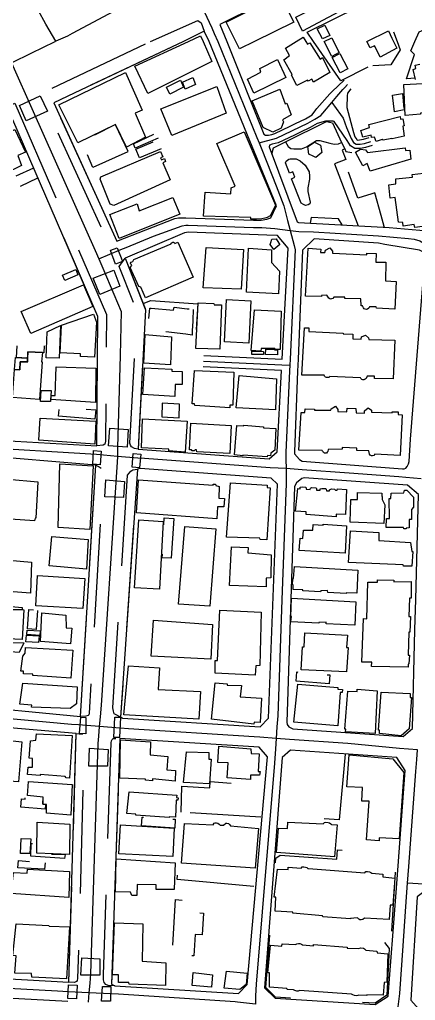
# Model space of a CAD drawing. Header units: millimetres. Extents: x 198785 to 203305, y 542885 to 545889.
# Drawn here: x 199824.1 to 199964, y 544165.3 to 544511.8 of the extents above; entities that cross this region are included whole.
import ezdxf

# ---------------------------------------------------------------- set-up
doc = ezdxf.new("R2010")
doc.units = ezdxf.units.MM
for name, pattern in [('FENCE_25K', [54.3, 28.7, -9.2, -16.4]), ('HIDDEN_BULD_25K', [28.8, 18.4, -10.4]), ('HIDDEN_IN_25K', [56.5, 36.5, -20])]:
    doc.linetypes.add(name, pattern=pattern)
for name, color, linetype in [('A0013114', 253, 'Continuous'), ('A0013117', 253, 'Continuous'), ('A0013118', 253, 'Continuous'), ('A0023214', 253, 'Continuous'), ('A0023217', 253, 'Continuous'), ('A0033324', 253, 'Continuous'), ('A0043325', 253, 'Continuous'), ('B0014111', 253, 'Continuous'), ('B0014112', 253, 'Continuous'), ('B0014113', 253, 'Continuous'), ('B0014114', 253, 'Continuous'), ('B0014116', 253, 'Continuous'), ('B0014118', 253, 'Continuous'), ('B0024120', 253, 'Continuous'), ('C0076117', 253, 'Continuous')]:
    doc.layers.add(name, color=color, linetype=linetype)

msp = doc.modelspace()

# ---------------------------------------------------------------- linework, layer by layer
at = {"layer": 'A0013114'}
for points in [[(199975.7, 544555.22), (199956.48, 544545.21), (199934.66, 544533.57), (199936.22, 544530.69), (199894.79, 544510.17)], [(199889.28, 544507.77), (199881.98, 544504.14)], [(199881.97, 544504.14), (199854.36, 544491.06), (199843.31, 544485.82), (199836.11, 544482.41), (199858.4, 544433.61)], [(199881.98, 544504.14), (199881.97, 544504.14)], [(199851.38, 544361.29), (199851.74, 544407), (199845.87, 544420.53), (199843.16, 544426.8), (199821.63, 544476.44), (199778.67, 544455.56)], [(199861.34, 544427.57), (199868.62, 544409.29), (199865.94, 544360.07)], [(199845.59, 544265.59), (199851.03, 544354.38)], [(199865.71, 544353.06), (199859.78, 544265.43)], [(199841.51, 544171.74), (199844.03, 544259.65)], [(199859.46, 544257.82), (199856.6, 544171.1)]]:
    msp.add_lwpolyline(points, dxfattribs=at)
at = {"layer": 'A0013117'}
for points in [[(199891.03, 544504.14), (199889.28, 544507.77)], [(199894.79, 544510.17), (199897.27, 544504.14)], [(199858.4, 544433.61), (199878.96, 544441.63), (199880.25, 544441.86), (199882.85, 544441.86), (199906.77, 544441.03), (199909.42, 544440.98), (199911.46, 544441.39), (199912.83, 544441.76), (199914.9, 544446.1), (199907.14, 544464.98), (199905.5, 544468.97), (199891.03, 544504.14)], [(199891.03, 544504.13), (199891.03, 544504.14)], [(199897.27, 544504.14), (199897.27, 544504.13)], [(199897.27, 544504.14), (199910.45, 544471.32), (199911.01, 544470.98), (199912, 544470.99), (199913.21, 544471.29), (199914.26, 544471.6), (199919.66, 544474.18), (199921.55, 544475.13), (199925.15, 544476.8), (199927.49, 544478.16), (199928.75, 544479.95), (199929.17, 544480.42), (199933.74, 544485.64), (199934.59, 544486.43), (199938.85, 544490.43)], [(199941.19, 544487.34), (199939.94, 544485.81), (199939.84, 544484.87), (199939.78, 544480.81), (199942.06, 544471.99), (199942.62, 544470.45), (199943.23, 544469.45), (199943.45, 544469.3), (199944.27, 544469.32), (199945.64, 544469.56), (199947.67, 544470.2)], [(199948.68, 544467.38), (199946.36, 544466.64), (199944.56, 544466.32), (199942.58, 544466.28), (199941.02, 544467.3), (199939.9, 544469.14), (199935.24, 544475.84), (199934.93, 544475.94), (199932.25, 544475.94), (199929.28, 544475.15), (199926.77, 544473.7), (199923.07, 544471.98), (199921.2, 544471.03), (199915.51, 544468.31), (199913.31, 544467.82), (199912.4, 544467.54), (199912.23, 544466.9), (199922.13, 544440.41), (199922.66, 544440.21), (199954.69, 544438.34), (199968.28, 544437.19)], [(199778.67, 544455.56), (199806.72, 544383.35), (199805.66, 544367.72), (199810.03, 544363.65), (199851.38, 544361.29)], [(199889.18, 544393.13), (199916.87, 544391.91), (199919.03, 544431.05), (199915.19, 544435.53), (199911.42, 544435.65), (199883.76, 544436.7), (199882.34, 544436.56), (199861.34, 544427.57)], [(199928.23, 544434.34), (199924.02, 544430.33), (199922.5, 544391.86), (199922.33, 544387.64), (199921.2, 544359.13), (199921.26, 544358.37), (199923.06, 544356.46), (199923.98, 544355.86), (199959.42, 544353.13), (199960.01, 544353.13), (199960.56, 544353.37), (199961.11, 544353.99), (199961.53, 544354.85), (199961.75, 544355.7), (199962.29, 544363.59), (199967.26, 544425.69), (199967.4, 544427.44), (199967.1, 544429.03), (199966.66, 544429.82), (199965.49, 544430.44), (199953.14, 544432.4), (199950.9, 544432.81), (199928.23, 544434.34)], [(199865.94, 544360.07), (199912.26, 544356.71), (199915.06, 544359.11), (199916.65, 544387.89), (199889, 544389.13)], [(199851.03, 544354.38), (199808.52, 544357.99), (199805.67, 544356.34), (199803.65, 544330.29), (199803.27, 544325.52), (199800.55, 544290.51)], [(199859.78, 544265.43), (199860.39, 544265.04), (199909.15, 544261.92), (199912.01, 544265.04), (199915.25, 544347.72), (199912.98, 544349.85), (199866.64, 544353.26), (199865.71, 544353.06)], [(199924.63, 544350), (199923.88, 544349.72), (199921.97, 544348.23), (199921.29, 544346.91), (199918.5, 544263.66), (199918.7, 544262.8), (199919.24, 544262.01), (199920.67, 544261.32), (199959.62, 544258.56), (199962.93, 544261.38), (199963.83, 544296.25), (199964.1, 544307.01), (199965.06, 544344.07), (199961.14, 544347.32), (199924.63, 544350)], [(199799.71, 544286.65), (199798.59, 544273.42), (199801.55, 544269.82), (199845.59, 544265.59)], [(199844.03, 544259.65), (199801.2, 544263.28), (199797.56, 544260.43), (199793.59, 544197.75), (199793.32, 544193.59), (199792.3, 544177.48), (199795.39, 544174.32), (199841.51, 544171.74)], [(199856.6, 544171.1), (199857.72, 544170.43), (199901.39, 544167.75), (199904.51, 544170.88), (199911.75, 544251.42), (199908.8, 544254.75), (199859.46, 544257.82)], [(199919.78, 544253.67), (199916.9, 544251.18), (199910.64, 544169.76), (199914.44, 544166.05), (199949.73, 544163.86), (199954.4, 544166.86), (199957.04, 544201.86), (199957.87, 544212.89), (199960.41, 544246.5), (199957.4, 544251.12), (199919.78, 544253.67)], [(200000, 544202.5), (199980.47, 544203.73), (199969.09, 544204.21), (199967.41, 544204.05), (199964.64, 544201.95), (199962.32, 544165.38), (199965.24, 544162.19), (200000, 544159.31)], [(199841.05, 544164.92), (199793.32, 544167.46), (199790.38, 544164.91), (199783.44, 544082.44), (199786.44, 544079.02), (199832.78, 544076.01)]]:
    msp.add_lwpolyline(points, dxfattribs=at)
at = {"layer": 'A0013118'}
for points in [[(199918.07, 544468.64), (199932.6, 544475.81), (199934.62, 544475.34), (199937.91, 544468.39)], [(199913.2, 544464.29), (199913.84, 544466.54), (199918.07, 544468.64)], [(199918.07, 544468.64), (199919.05, 544467.03), (199919.95, 544466.29), (199920.97, 544466.16), (199923.71, 544466.22), (199925.53, 544466.9), (199928.98, 544469.11), (199930.14, 544469.08), (199933.75, 544468.21), (199935.3, 544467.84), (199936.79, 544467.98), (199937.91, 544468.39)], [(199938.98, 544466.15), (199938.14, 544465.72), (199939.43, 544462.39), (199935.43, 544460.9), (199943.74, 544438.98)], [(199937.91, 544468.39), (199938.98, 544466.15)], [(199938.98, 544466.15), (199939.4, 544465.25), (199941.48, 544464.94)], [(199925.1, 544446.2), (199924.39, 544446.48), (199923.62, 544446.99), (199920.17, 544455.6), (199921.31, 544456.14), (199920.61, 544458.07), (199919.45, 544457.59), (199918.06, 544461.2), (199918.29, 544461.81), (199918.78, 544462.24), (199919.27, 544462.53), (199919.73, 544462.64), (199921.83, 544462.7), (199923.23, 544461.92), (199925.07, 544460.44), (199926.44, 544458.05), (199926.59, 544456.5), (199926.51, 544455.43), (199925.93, 544452.38), (199926.01, 544451.15), (199926.79, 544447.4), (199926.64, 544446.81), (199926.13, 544446.46), (199925.1, 544446.2)], [(199829.01, 544459.41), (199822.67, 544456.54)], [(199824.32, 544452.98), (199830.53, 544455.9)], [(199938.15, 544439.31), (199936.83, 544441.44), (199927.12, 544441.91), (199926.79, 544439.97)]]:
    msp.add_lwpolyline(points, dxfattribs=at)
at = {"layer": 'A0023214'}
for points in [[(199836.92, 544504.25), (199833.36, 544510.19), (199827.85, 544520.29), (199813.78, 544546.09), (199811.17, 544552.84), (199802.95, 544570.28), (199792.69, 544598.28), (199775.73, 544646.13), (199737.06, 544756.38), (199731.67, 544757.02), (199726.19, 544757.67), (199717.26, 544755.48), (199717.13, 544755.44), (199704.27, 544751.08), (199704.03, 544750.98), (199703.47, 544750.8), (199630.42, 544725.54), (199614.57, 544720.06)], [(200000, 544587.52), (199986.33, 544580.96), (199984.97, 544580.31), (199974.78, 544575.26), (199967.85, 544571.69), (199886.7, 544529.96), (199883.09, 544528.1), (199880.34, 544526.69), (199861.01, 544516.74), (199842.68, 544506.91), (199840.97, 544505.99), (199836.92, 544504.25)], [(199821.21, 544496.61), (199828.41, 544500.12), (199832.26, 544502), (199836.66, 544504.15), (199836.66, 544504.15)], [(199836.66, 544504.14), (199836.92, 544504.25)], [(199821.21, 544496.61), (199828.87, 544479.43), (199850.79, 544430.21), (199852.07, 544427.32), (199853.48, 544423.99), (199859.97, 544408.68), (199859.62, 544393.13), (199858.72, 544360.68), (199858.63, 544357.65), (199858.62, 544357.35), (199858.39, 544353.72), (199852.94, 544269.6), (199852.56, 544265.51), (199852.23, 544262.07), (199851.91, 544258.72), (199851.67, 544256.12), (199849.15, 544174.67), (199848.87, 544171.43), (199848.57, 544167.99), (199848.28, 544164.68)]]:
    msp.add_lwpolyline(points, dxfattribs=at)
at = {"layer": 'A0023217'}
for points in [[(199883.09, 544528.1), (199891.96, 544508.94), (199892.88, 544506.96), (199894.15, 544504.13)], [(199894.15, 544504.14), (199894.15, 544504.14), (199907.97, 544470.14), (199908.71, 544468.33)], [(199934.43, 544482.55), (199936.23, 544484.65), (199938.36, 544487.15), (199939.03, 544487.87), (199940.02, 544488.89)], [(199908.71, 544468.33), (199911.38, 544469.02), (199913.62, 544469.59), (199914.88, 544469.95), (199925.96, 544475.25), (199928.39, 544476.65), (199930.5, 544477.94), (199931.26, 544478.83), (199934.43, 544482.55)], [(199934.43, 544482.55), (199937.51, 544478.32), (199938.41, 544477.08), (199939.61, 544473.75), (199941.26, 544469.8), (199942.12, 544468.38), (199943.02, 544467.79), (199944.42, 544467.82), (199946, 544468.1), (199948.17, 544468.79)], [(199908.71, 544468.33), (199909.65, 544465.93), (199914.74, 544453.06), (199917.48, 544446.03), (199918.81, 544440.89), (199919.75, 544437.31)], [(199852.07, 544427.32), (199859.88, 544430.58), (199861.69, 544431.33), (199871.43, 544435.31), (199881.55, 544439.04), (199882.8, 544439.25), (199883.68, 544439.27), (199906.7, 544438.43), (199909.66, 544438.35), (199914.26, 544437.99), (199919.75, 544437.31)], [(199919.75, 544437.31), (199921.11, 544432.04), (199921.52, 544430.49), (199919.7, 544391.89), (199919.6, 544389.77)], [(199919.75, 544437.31), (199922.78, 544436.93), (199927.93, 544436.83), (199950.93, 544435.39), (199961.53, 544434.53), (199963.5, 544434.29), (199965.52, 544433.66), (199966.99, 544432.84), (199970.75, 544431.9)], [(199889.09, 544391.13), (199916.76, 544389.9), (199919.6, 544389.77)], [(199919.6, 544389.77), (199919.51, 544387.76), (199918.15, 544358.85), (199918.19, 544356.28), (199918.24, 544353.31)], [(199802.82, 544361.49), (199809.28, 544360.84), (199809.88, 544360.78), (199849.27, 544358.42), (199851.23, 544358.26), (199858.63, 544357.65), (199865.84, 544357.06), (199868.18, 544356.86), (199912.59, 544353.58), (199918.24, 544353.31)], [(199918.24, 544353.31), (199918.29, 544349.78), (199918.32, 544347.89), (199916.8, 544306.84), (199915.31, 544265.9), (199915.04, 544261.97), (199914.76, 544257.9)], [(199918.24, 544353.31), (199923.93, 544352.94), (199940.56, 544351.71), (199958.16, 544350.38), (199960.58, 544350.18), (199966.06, 544349.73)], [(199914.76, 544257.9), (199908.97, 544258.32), (199906.96, 544258.46), (199862.56, 544261.27), (199859.61, 544261.5), (199852.23, 544262.07), (199844.82, 544262.65), (199842.4, 544262.84), (199802.59, 544266.44), (199801.37, 544266.53), (199795.46, 544266.99)], [(199914.76, 544257.9), (199914.5, 544254.19), (199914.15, 544249.18), (199907.63, 544171.04), (199907.5, 544166.96), (199907.4, 544163.99)], [(199964.77, 544253.9), (199958.37, 544254.36), (199940.06, 544256.12), (199919.53, 544257.55), (199914.76, 544257.9)], [(199961.24, 544206.78), (199961.66, 544212.63), (199964.09, 544246.19), (199964.47, 544250.45), (199964.77, 544253.9)], [(199957.45, 544159.91), (199957.85, 544162.99), (199958.47, 544167.78), (199959.65, 544184.64), (199960.89, 544201.9), (199961.24, 544206.78)], [(200000, 544204.3), (199984.64, 544205.27), (199965.01, 544206.53), (199961.24, 544206.78)], [(199907.4, 544163.99), (199901.03, 544164.74), (199900.28, 544164.83), (199858.99, 544167.47), (199856.36, 544167.6), (199848.57, 544167.99), (199841.28, 544168.35), (199837.47, 544168.54), (199796.36, 544170.78), (199794.4, 544171.01), (199788.56, 544171.7)]]:
    msp.add_lwpolyline(points, dxfattribs=at)
at = {"layer": 'A0033324', "linetype": 'HIDDEN_IN_25K', "flags": 128}
for points in [[(199936.22, 544530.69), (199894.79, 544510.17), (199893.51, 544513.28), (199893.78, 544515.53), (199894.05, 544516.39), (199894.32, 544516.98), (199894.91, 544517.46), (199933.15, 544536.39), (199954.98, 544548.04), (199972.61, 544557.22), (199973.37, 544557.16), (199974.09, 544556.8), (199975.7, 544555.22), (199956.48, 544545.21), (199934.66, 544533.57), (199934.69, 544533.51), (199936.22, 544530.69)], [(199870.3, 544504.14), (199870.3, 544504.14), (199887.12, 544511.52), (199888.27, 544510.65), (199889.28, 544507.77), (199881.97, 544504.14)], [(199881.97, 544504.14), (199881.97, 544504.14), (199836.11, 544482.41), (199858.4, 544433.61), (199856.8, 544433.34), (199855.73, 544433.53), (199854.95, 544433.95), (199831.33, 544485.68), (199870.3, 544504.14)], [(199822.33, 544482.35), (199854.75, 544407.62), (199854.39, 544362.86), (199854.14, 544361.81), (199853.56, 544361.44), (199851.38, 544361.29), (199851.74, 544407), (199821.63, 544476.44), (199778.67, 544455.56), (199777.75, 544458.53), (199777.75, 544459.51), (199778.24, 544460.54), (199779.15, 544461.35), (199822.33, 544482.35)], [(199866.08, 544362.67), (199865.94, 544360.07), (199864.68, 544360.3), (199863.63, 544360.9), (199863.28, 544361.54), (199863.05, 544362.19), (199865.59, 544408.79), (199859.28, 544424.64), (199861.34, 544427.57), (199868.62, 544409.29), (199866.08, 544362.67)], [(199847.49, 544265.7), (199845.59, 544265.59), (199851.03, 544354.38), (199852.16, 544353.86), (199852.54, 544353.55), (199853.21, 544353.05), (199853.58, 544352.15), (199848.67, 544266.8), (199848.53, 544266.26), (199848.3, 544265.93), (199847.49, 544265.7)], [(199859.78, 544265.43), (199860.39, 544265.04), (199857.49, 544266.51), (199857.21, 544267.46), (199856.99, 544268.74), (199862.06, 544348.9), (199862.18, 544350.91), (199863.35, 544352.35), (199864.03, 544352.83), (199865.71, 544353.06), (199859.78, 544265.43)], [(199844.21, 544172.01), (199843.5, 544171.67), (199841.51, 544171.74), (199844.03, 544259.65), (199846.21, 544259.37), (199846.74, 544258.9), (199846.99, 544258.06), (199844.54, 544173.04), (199844.46, 544172.34), (199844.21, 544172.01)], [(199856.6, 544171.1), (199857.72, 544170.43), (199855.4, 544170.54), (199854.51, 544170.89), (199853.9, 544171.69), (199853.73, 544172.59), (199853.71, 544174.45), (199856.41, 544256.28), (199856.54, 544257.03), (199856.72, 544257.45), (199857.19, 544257.86), (199859.46, 544257.82), (199856.6, 544171.1)]]:
    msp.add_lwpolyline(points, dxfattribs=at)
at = {"layer": 'A0043325'}
for points in [[(199833.87, 544479.5), (199826.37, 544476.09), (199823.99, 544481.49), (199831.37, 544484.97), (199833.87, 544479.5)], [(199860.48, 544426.43), (199858.01, 544425.48), (199856.16, 544430.26), (199856.32, 544430.33), (199858.57, 544431.25), (199859.99, 544427.66), (199860.48, 544426.43)], [(199859.49, 544417.62), (199852.45, 544414.77), (199850.03, 544420.48), (199857.32, 544423.27), (199859.49, 544417.62)], [(199862.43, 544367), (199862.06, 544360.83), (199855.43, 544361.26), (199855.96, 544367.45), (199862.43, 544367)], [(199852.88, 544359.39), (199852.59, 544354.49), (199849.96, 544354.8), (199850.19, 544359.58), (199852.88, 544359.39)], [(199866.89, 544358.32), (199866.47, 544353.45), (199863.83, 544353.69), (199864.23, 544358.57), (199866.89, 544358.32)], [(199861.16, 544348.64), (199860.76, 544342.95), (199854.19, 544343.29), (199854.54, 544349.24), (199861.16, 544348.64)], [(199847.49, 544265.31), (199847.44, 544259.45), (199845.28, 544259.61), (199845.65, 544265.36), (199847.49, 544265.31)], [(199859.7, 544265.35), (199859.32, 544258.15), (199857.37, 544258.21), (199857.77, 544265.41), (199859.7, 544265.35)], [(199855.34, 544254.02), (199855.15, 544248.04), (199848.47, 544248.13), (199848.75, 544254.41), (199855.34, 544254.02)], [(199852.4, 544174.26), (199845.74, 544174.2), (199846.05, 544180.33), (199852.41, 544180.01), (199852.4, 544174.26)], [(199844.37, 544170.73), (199844.15, 544165.83), (199841.09, 544166.01), (199841.36, 544170.86), (199844.37, 544170.73)], [(199856.16, 544165.09), (199853.06, 544165.02), (199853.35, 544170.21), (199856.31, 544170.18), (199856.16, 544165.09)]]:
    msp.add_lwpolyline(points, dxfattribs=at)
at = {"layer": 'B0014111'}
for points in [[(199942.19, 544517.38), (199924.11, 544507.8), (199921.68, 544512.7), (199939.81, 544522.02), (199942.19, 544517.38)], [(199900.51, 544504.13), (199900.51, 544504.13), (199897.1, 544510.97), (199916.2, 544520.56), (199921.03, 544510.97), (199907.11, 544504.13), (199907.11, 544504.13)], [(199888.93, 544504.14), (199888.93, 544504.14), (199892.06, 544497.09), (199869.4, 544485.78), (199864.77, 544495.45), (199883.75, 544504.14)], [(199883.75, 544504.14), (199883.75, 544504.14), (199888.05, 544506.1), (199888.93, 544504.14)], [(199907.11, 544504.14), (199901.81, 544501.53), (199900.51, 544504.14)], [(199925.22, 544504.13), (199925.22, 544504.13), (199925.83, 544503.17), (199926.68, 544503.69), (199930.31, 544497.83), (199931.16, 544498.46), (199933.78, 544493.15), (199927.97, 544489.74), (199927.32, 544490.82), (199926.04, 544490.1), (199925.8, 544490.49), (199922.07, 544488.51), (199920.22, 544492.22), (199920.39, 544492.47), (199917.46, 544497.64), (199919.42, 544499.14), (199918.06, 544501.75), (199921.83, 544504.13)], [(199921.83, 544504.13), (199921.83, 544504.13), (199924.26, 544505.66), (199925.22, 544504.13)], [(199918.14, 544491.35), (199906.83, 544485.88), (199904.63, 544490.77), (199909.35, 544493.23), (199908.96, 544494.6), (199915.23, 544497.74), (199918.14, 544491.35)], [(199964.03, 544490.71), (199963.24, 544494.26), (199964.19, 544494.54), (199963.91, 544495.78), (199965.5, 544496.1)], [(199864.95, 544478.84), (199868.61, 544470.26), (199861.82, 544466.81), (199857.93, 544474.84), (199844.61, 544468.25), (199837.96, 544481.76), (199861.44, 544493.17), (199867.4, 544479.89), (199864.95, 544478.84)], [(199897.12, 544478.78), (199877.92, 544470.86), (199873.97, 544480.31), (199893.79, 544488.22), (199897.12, 544478.78)], [(199916.04, 544487.24), (199917.98, 544482.08), (199918.54, 544482.32), (199920.09, 544478.17), (199916.96, 544476.42), (199917.33, 544475.76), (199916.54, 544473.52), (199913.6, 544472.13), (199910.15, 544473.73), (199906.28, 544483.09), (199916.04, 544487.24)], [(199824.72, 544460.34), (199812.35, 544454.35), (199812.06, 544454.9), (199809.11, 544453.54), (199804.36, 544464.09), (199807.26, 544465.45), (199807, 544465.95), (199822.36, 544472.97), (199826.08, 544465.01), (199823.39, 544463.87), (199824.72, 544460.34)], [(199903.43, 544472.21), (199914.47, 544446.25), (199912.65, 544442.53), (199911.6, 544441.94), (199910.72, 544441.66), (199909.64, 544441.46), (199907.82, 544441.29), (199905.82, 544441.39), (199905.8, 544441.91), (199889.1, 544442.43), (199889.64, 544450.93), (199898.79, 544450.31), (199898.85, 544452.35), (199900.31, 544452.95), (199893.73, 544468.11), (199903.43, 544472.21)], [(199960.38, 544466.58), (199960.46, 544465.64), (199962.05, 544465.77), (199962.41, 544462.51), (199947.98, 544458.35), (199946.93, 544461.05), (199945.45, 544460.14), (199942.77, 544465.01), (199944.6, 544466.11), (199946.32, 544465.8), (199947.09, 544464.94), (199960.38, 544466.58)], [(199873.87, 544463.04), (199874.25, 544462.32), (199875.27, 544462.75), (199875.66, 544461.68), (199874.67, 544461.25), (199877.28, 544455.24), (199857.36, 544446.22), (199856.12, 544446.69), (199852.48, 544455.42), (199852.72, 544456.26), (199873.89, 544465.26), (199874.67, 544463.37), (199873.87, 544463.04)], [(199878.22, 544448.94), (199880.65, 544443.09), (199859.3, 544434.56), (199855.95, 544443.04), (199865.62, 544446.74), (199866.38, 544444.29), (199878.22, 544448.94)], [(199879.95, 544433.21), (199885.4, 544420.81), (199868.59, 544413.6), (199866.93, 544417.3), (199866.19, 544417.58), (199863.19, 544424.28), (199863.7, 544424.97), (199863.58, 544425.24), (199863.36, 544425.47), (199863.3, 544425.62), (199863.29, 544425.83), (199863.47, 544426.13), (199864.09, 544426.4), (199864.39, 544427.13), (199877.61, 544432.65), (199877.62, 544432.81), (199877.7, 544432.93), (199877.83, 544433.03), (199878.11, 544433.15), (199878.27, 544433.19), (199878.42, 544433.18), (199878.57, 544433.13), (199878.8, 544433), (199878.97, 544432.78), (199879.95, 544433.21)], [(199903.21, 544430.59), (199902.35, 544416.55), (199888.92, 544417.11), (199889.99, 544431.3), (199903.21, 544430.59)], [(199915.94, 544422.96), (199915.55, 544414.92), (199904.23, 544415.53), (199905.01, 544431.1), (199913.12, 544430.51), (199913.06, 544426.01), (199915.94, 544422.96)], [(199849.92, 544410.47), (199828.01, 544400.91), (199824.6, 544408.69), (199846.63, 544418.1), (199849.92, 544410.47)], [(199895.41, 544411.08), (199894.83, 544395.4), (199886.4, 544395.69), (199887.15, 544411.83), (199892.76, 544411.57), (199892.86, 544411.09), (199895.41, 544411.08)], [(199905.86, 544412.46), (199905.1, 544397.51), (199896.45, 544397.95), (199897.21, 544412.9), (199905.86, 544412.46)], [(199851.2, 544404.91), (199850.57, 544392.6), (199845.55, 544392.86), (199845.56, 544393.78), (199838.38, 544394.07), (199838.84, 544403.94), (199850.17, 544407.83), (199851.2, 544404.91)], [(199916.57, 544408.86), (199916.18, 544395.27), (199914.37, 544395.29), (199914.33, 544395.61), (199909.43, 544395.6), (199909.39, 544394.75), (199905.93, 544394.89), (199907.12, 544409.32), (199916.57, 544408.86)], [(199838.57, 544403.78), (199838.06, 544392.18), (199833.44, 544392.34), (199833.79, 544401.57), (199838.57, 544403.78)], [(199877.71, 544399.79), (199877.37, 544389.91), (199867.93, 544390.48), (199868.48, 544400.61), (199877.71, 544399.79)], [(199832.05, 544390.93), (199831.14, 544377.62), (199821.58, 544378.34), (199822.23, 544388.27), (199824.11, 544388.12), (199824.24, 544390.89), (199826.85, 544390.87), (199827.02, 544394.5), (199832.09, 544394.17), (199831.78, 544390.97), (199832.05, 544390.93)], [(199851.04, 544388.64), (199850.85, 544376.57), (199835.08, 544377.58), (199835.23, 544379.09), (199836.66, 544379.05), (199836.94, 544389.16), (199851.04, 544388.64)], [(199881.52, 544387.5), (199881.48, 544382.92), (199879.02, 544382.94), (199878.93, 544378.68), (199867.58, 544379.35), (199868.24, 544388.81), (199877.91, 544388.31), (199877.85, 544387.69), (199881.52, 544387.5)], [(199914.86, 544384.92), (199914.51, 544373.92), (199900.58, 544374.7), (199901.66, 544386.11), (199914.86, 544384.92)], [(199850.98, 544369.94), (199850.62, 544361.85), (199830.84, 544363.28), (199831.3, 544371.08), (199850.98, 544369.94)], [(199883.29, 544369.97), (199882.63, 544359.03), (199876.86, 544359.52), (199876.86, 544360.04), (199867.14, 544360.56), (199867.56, 544370.84), (199883.29, 544369.97)], [(199898.86, 544368.47), (199898.32, 544358.5), (199886.75, 544359.1), (199886.59, 544359.83), (199886.17, 544359.83), (199885.72, 544359.43), (199885.08, 544359.45), (199884.82, 544359.81), (199884.11, 544359.83), (199884.61, 544369.23), (199898.86, 544368.47)], [(199903.33, 544368.51), (199910.24, 544368.02), (199910.32, 544367.67), (199914.62, 544367.36), (199914.32, 544359.71), (199912.82, 544358.67), (199912.77, 544357.69), (199911.64, 544357.78), (199911.58, 544357.38), (199902.97, 544357.93), (199902.97, 544357.77), (199900, 544358.13), (199900.88, 544368.44), (199903.32, 544368.26), (199903.33, 544368.51)], [(199850.06, 544354.22), (199848.83, 544331.69), (199837.67, 544332.34), (199838.28, 544354.89), (199850.06, 544354.22)], [(199866.06, 544349.22), (199892.46, 544347.3), (199892.5, 544347.73), (199893.33, 544347.72), (199893.4, 544347.27), (199894.6, 544346.9), (199894.54, 544342.78), (199896.46, 544342.65), (199896.28, 544339.68), (199894, 544339.7), (199893.82, 544335.47), (199865.41, 544337.59), (199866.06, 544349.22)], [(199912.68, 544346.44), (199911.5, 544328.06), (199909.07, 544328.13), (199909.03, 544328.58), (199897.21, 544329.03), (199898.59, 544348.19), (199911.57, 544347.32), (199911.6, 544346.5), (199912.68, 544346.44)], [(199925.37, 544346.39), (199925.38, 544345.92), (199926.83, 544345.86), (199926.84, 544346.31), (199927.31, 544346.51), (199928.81, 544346.39), (199929, 544346.21), (199929, 544345.62), (199930.27, 544345.58), (199930.29, 544346.07), (199930.9, 544346.22), (199932.16, 544346.15), (199932.49, 544345.91), (199932.5, 544345.37), (199933.58, 544345.34), (199933.66, 544345.76), (199934.35, 544346.03), (199935.37, 544345.95), (199935.79, 544345.55), (199936.38, 544345.62), (199936.42, 544346.03), (199939.68, 544345.81), (199939.32, 544337), (199935.96, 544337.14), (199935.93, 544336.14), (199925.38, 544337.01), (199925.36, 544337.92), (199921.64, 544338.19), (199922.39, 544346.13), (199923.2, 544346.08), (199923.29, 544346.64), (199923.99, 544346.79), (199925.18, 544346.69), (199925.37, 544346.39)], [(199963.35, 544343.06), (199963.31, 544339.55), (199962.65, 544338.79), (199962.55, 544335.28), (199961.77, 544335.26), (199961.79, 544332.24), (199960.7, 544332.2), (199960.69, 544331.93), (199959.91, 544331.93), (199959.77, 544332.35), (199953.67, 544332.35), (199953.71, 544335.6), (199954.77, 544335.57), (199954.76, 544342.63), (199955.31, 544342.62), (199955.41, 544344.56), (199959.86, 544344.62), (199960.08, 544345.61), (199960.98, 544345.58), (199963.35, 544343.06)], [(199874.82, 544334.55), (199873.48, 544310.6), (199864.66, 544311.14), (199866.21, 544335.08), (199874.82, 544334.55)], [(199848.32, 544328.18), (199847.7, 544317.68), (199834.53, 544318.83), (199835.47, 544329.26), (199848.32, 544328.18)], [(199911.26, 544314.52), (199911.21, 544311.42), (199898.28, 544311.86), (199899.01, 544325.61), (199904.82, 544325.37), (199904.73, 544323.43), (199913.02, 544322.7), (199912.85, 544314.58), (199911.26, 544314.52)], [(199847.11, 544314.38), (199846.46, 544303.79), (199829.8, 544304.76), (199830.4, 544315.38), (199847.11, 544314.38)], [(199825.56, 544303.27), (199824.94, 544292.79), (199816.91, 544293.23), (199816.95, 544294.78), (199816.41, 544294.79), (199817.75, 544303.39), (199825.56, 544303.27)], [(199907.56, 544283.52), (199907.39, 544280.25), (199893.15, 544280.96), (199893.19, 544285.38), (199893.96, 544285.39), (199894.84, 544303.15), (199909.45, 544302.46), (199909.01, 544283.59), (199907.56, 544283.52)], [(199842.47, 544296.78), (199842.06, 544291.35), (199831.4, 544292.12), (199831.87, 544302.27), (199840.45, 544301.44), (199840.47, 544296.99), (199842.47, 544296.78)], [(199892.21, 544298.16), (199891.62, 544285.93), (199870.6, 544286.93), (199871.4, 544299.6), (199892.21, 544298.16)], [(199939.93, 544294.37), (199939.67, 544290.04), (199940.2, 544290.03), (199939.66, 544281.45), (199923.62, 544282.11), (199924.11, 544290.28), (199924.65, 544290.27), (199924.87, 544295.22), (199939.93, 544294.37)], [(199842.84, 544289.04), (199842.19, 544279.16), (199828.68, 544280.05), (199828.71, 544280.59), (199825.44, 544280.74), (199825.48, 544281.58), (199824.52, 544281.62), (199825.2, 544286.96), (199826.06, 544287.98), (199826.17, 544289.96), (199842.84, 544289.04)], [(199887.98, 544274.45), (199887.43, 544264.69), (199860.94, 544266.16), (199862.54, 544283.55), (199873.54, 544282.81), (199873.06, 544275.11), (199887.98, 544274.45)], [(199844.22, 544270.14), (199841.89, 544268.42), (199828.28, 544268.96), (199828.33, 544269.64), (199824.09, 544270), (199825.16, 544277.44), (199844.45, 544276.1), (199844.22, 544270.14)], [(199909.56, 544272.15), (199909.08, 544263.47), (199906.98, 544263.59), (199906.9, 544262.89), (199891.9, 544264.67), (199893.14, 544277.57), (199897.47, 544277.19), (199897.46, 544276.66), (199902.51, 544276.52), (199902.05, 544272.57), (199909.56, 544272.15)], [(199938.16, 544275.16), (199938.14, 544274.06), (199937.4, 544274.06), (199936.53, 544262.27), (199921.05, 544263.61), (199922.44, 544277.06), (199936.6, 544275.87), (199936.52, 544275.22), (199938.16, 544275.16)], [(199950.51, 544274.7), (199949.78, 544259.56), (199939.32, 544260.17), (199939.36, 544261.14), (199939.01, 544261.15), (199940.04, 544274.53), (199943.37, 544274.45), (199943.4, 544275.24), (199950.51, 544274.7)], [(199842.6, 544258.85), (199841.73, 544243.85), (199840.51, 544243.9), (199840.17, 544244.37), (199831.28, 544245.13), (199831.27, 544244.76), (199826.87, 544245.14), (199827.06, 544247.7), (199828.58, 544247.68), (199828.56, 544250.74), (199827.38, 544250.89), (199827.92, 544257.06), (199829.83, 544257.28), (199830.02, 544259.48), (199842.6, 544258.85)], [(199816.35, 544257.67), (199824.82, 544256.63), (199823.61, 544242.53), (199812.19, 544243.41), (199813.34, 544256.82), (199816.23, 544256.71), (199816.35, 544257.67)], [(199879.19, 544246.52), (199879.03, 544242.76), (199871.04, 544243.56), (199871.01, 544242.91), (199868.59, 544243.12), (199868.59, 544243.48), (199859.51, 544243.85), (199859.72, 544257.32), (199870.36, 544256.71), (199870.25, 544252.04), (199876.5, 544251.45), (199876.15, 544246.75), (199879.19, 544246.52)], [(199909.05, 544246.18), (199908.88, 544244.93), (199905.74, 544244.92), (199905.73, 544243.31), (199897.48, 544243.96), (199897.81, 544249.21), (199894.15, 544249.34), (199894.48, 544255.09), (199905.83, 544254.15), (199905.89, 544252.59), (199908.75, 544252.42), (199908.42, 544246.21), (199909.05, 544246.18)], [(199891.77, 544250.55), (199891.22, 544241.79), (199882.05, 544242.29), (199883.01, 544253.15), (199890.98, 544252.92), (199890.99, 544250.58), (199891.77, 544250.55)], [(199959.9, 544245.85), (199958.23, 544222.42), (199951.17, 544222.76), (199951.13, 544221.74), (199946.72, 544222.01), (199947.6, 544235.65), (199945.1, 544235.76), (199945.28, 544240.5), (199939.73, 544240.77), (199940.61, 544252.05), (199955.95, 544250.7), (199959.9, 544245.85)], [(199842.58, 544241.57), (199842.22, 544230.78), (199833.55, 544231.41), (199833.51, 544234.57), (199832.29, 544234.67), (199832.42, 544237.15), (199826.81, 544237.69), (199827.25, 544242.71), (199842.58, 544241.57)], [(199880.09, 544236.94), (199880.04, 544236.07), (199879.45, 544236.08), (199879.17, 544230.07), (199876.94, 544230.23), (199876.91, 544229.92), (199865.14, 544230.77), (199865.12, 544231.16), (199862.01, 544231.3), (199862.78, 544239.03), (199879.6, 544237.87), (199879.53, 544236.95), (199880.09, 544236.94)], [(199841.78, 544227.55), (199841.64, 544216.87), (199830.14, 544217.35), (199830.23, 544228.3), (199841.78, 544227.55)], [(199878.7, 544226.11), (199878.24, 544216.11), (199859.08, 544217.08), (199859.71, 544227.37), (199878.7, 544226.11)], [(199879.08, 544213.89), (199878.69, 544204.46), (199872.34, 544204.55), (199872.35, 544206.13), (199865.61, 544206.27), (199865.49, 544202.37), (199863.73, 544202.37), (199863.24, 544203.58), (199857.9, 544203.66), (199858.25, 544215.36), (199879.08, 544213.89)], [(199841.67, 544210.81), (199841.43, 544201.64), (199821.06, 544203.12), (199821.92, 544210.45), (199826.75, 544210.29), (199826.89, 544211.73), (199841.67, 544210.81)], [(199841.67, 544191.32), (199840.6, 544172.94), (199828.37, 544173.57), (199828.31, 544174.77), (199822.34, 544174.91), (199822.83, 544181.11), (199821.63, 544181.15), (199822.84, 544192.35), (199834.43, 544191.77), (199834.5, 544191.59), (199841.67, 544191.32)], [(199875.78, 544178.64), (199875.59, 544170.58), (199862.75, 544171.05), (199862.63, 544171.65), (199858.98, 544171.68), (199859.03, 544174.4), (199856.93, 544174.39), (199857.66, 544192.72), (199867.65, 544192.38), (199867.39, 544179.19), (199875.78, 544178.64)], [(199892.27, 544174.38), (199891.92, 544169.97), (199885.02, 544170.54), (199885.4, 544175.16), (199892.27, 544174.38)], [(199904.12, 544170.93), (199901.93, 544169.17), (199896.42, 544169.61), (199897.15, 544175.63), (199904.48, 544174.92), (199904.12, 544170.93)]]:
    msp.add_lwpolyline(points, dxfattribs=at)
at = {"layer": 'B0014112'}
for points in [[(199965.81, 544478.41), (199960.38, 544477.96), (199959.86, 544488.89), (199973.25, 544489.57), (199973.84, 544479.38), (199965.84, 544478.83), (199965.81, 544478.41)], [(199899.82, 544387.25), (199899.39, 544375.66), (199898.43, 544375.65), (199898.43, 544374.67), (199886.01, 544375.51), (199885.92, 544376.06), (199885.02, 544376.04), (199885.85, 544387.87), (199899.82, 544387.25)]]:
    msp.add_lwpolyline(points, dxfattribs=at)
at = {"layer": 'B0014113'}
for points in [[(199958.54, 544477.63), (199958.77, 544476.71), (199959.54, 544476.83), (199960.02, 544474.31), (199959.53, 544474.14), (199960.07, 544470.66), (199955.74, 544469.7), (199955.61, 544469.89), (199952.57, 544469.24), (199952.21, 544469.45), (199950.08, 544468.81), (199949.49, 544470.31), (199948.49, 544470.22), (199948.34, 544470.96), (199945.39, 544470.27), (199944.64, 544472.72), (199947.71, 544473.67), (199947.55, 544474.74), (199958.54, 544477.63)], [(199966.82, 544457.58), (199967.54, 544450.69), (199969.44, 544450.89), (199969.88, 544448.06), (199970.15, 544448.13), (199970.24, 544446.74), (199970.11, 544446.7), (199970.92, 544439.33), (199963.78, 544438.37), (199963.56, 544439.43), (199959.71, 544438.85), (199959.55, 544440.13), (199957.99, 544440.33), (199956.86, 544448.98), (199955.08, 544448.75), (199954.59, 544453.51), (199957.01, 544453.82), (199957.02, 544455.53), (199962.96, 544456.14), (199962.85, 544457.15), (199966.82, 544457.58)], [(199934.67, 544430.04), (199934.66, 544429.34), (199946.8, 544428.77), (199946.84, 544429.31), (199950.06, 544429.16), (199950.05, 544426.17), (199953.48, 544426.11), (199953.39, 544419.57), (199957.2, 544419.33), (199956.76, 544409.49), (199950.18, 544409.89), (199950.12, 544410.31), (199947.81, 544410.31), (199947.5, 544409.84), (199947.09, 544409.56), (199946.64, 544409.46), (199946.18, 544409.49), (199945.89, 544409.66), (199945.65, 544409.96), (199945.28, 544410.74), (199944.78, 544410.77), (199944.69, 544413.23), (199939.01, 544413.31), (199939.02, 544413.72), (199935.09, 544413.82), (199934.74, 544413.32), (199934.35, 544413.17), (199934.01, 544413.13), (199933.72, 544413.2), (199933.37, 544413.43), (199932.64, 544414.45), (199930.82, 544414.42), (199930.81, 544413.99), (199925.11, 544414.16), (199926.04, 544431.1), (199930.5, 544430.78), (199930.46, 544429.6), (199932.01, 544429.55), (199932.17, 544430.33), (199933.75, 544431.24), (199934.67, 544430.04)], [(199941.89, 544399.11), (199944.85, 544398.98), (199944.93, 544399.73), (199946.38, 544400.32), (199947.46, 544399.36), (199947.49, 544398.82), (199956.72, 544398.57), (199956.16, 544384.89), (199949.5, 544385.09), (199949.49, 544385.84), (199946.9, 544385.81), (199946.62, 544385.03), (199946.23, 544384.76), (199945.77, 544384.62), (199945.37, 544384.6), (199945.01, 544384.73), (199944.74, 544385.07), (199944.54, 544385.3), (199933.73, 544385.7), (199933.34, 544385.41), (199932.97, 544385.34), (199932.59, 544385.36), (199932.2, 544385.53), (199931.9, 544385.88), (199931.72, 544386.22), (199923.86, 544386.24), (199924.78, 544402.97), (199926.36, 544402.96), (199926.3, 544401.7), (199938.44, 544401.06), (199938.45, 544400.83), (199941.87, 544400.73), (199941.89, 544399.11)], [(199936.56, 544374.09), (199936.56, 544373.34), (199939.75, 544373.24), (199939.9, 544374.56), (199942.97, 544374.41), (199943, 544372.87), (199945.96, 544372.83), (199945.95, 544373.64), (199947.32, 544374.63), (199948.41, 544373.86), (199948.51, 544373.11), (199955.73, 544372.88), (199955.75, 544373.29), (199957.92, 544373.21), (199957.94, 544372.3), (199959.25, 544372.17), (199958.57, 544357.87), (199949.67, 544358.34), (199949.32, 544357.89), (199948.8, 544357.72), (199948.46, 544357.72), (199948.23, 544357.78), (199947.96, 544357.95), (199947.74, 544358.27), (199947.57, 544359.47), (199943.28, 544359.56), (199943.28, 544360.45), (199938.11, 544360.68), (199938.11, 544360.07), (199933.14, 544359.97), (199933.01, 544359.21), (199932.82, 544358.97), (199932.51, 544358.71), (199932.16, 544358.65), (199931.8, 544358.67), (199931.54, 544358.84), (199931.32, 544359.1), (199931.15, 544359.41), (199931.01, 544359.6), (199922.72, 544359.77), (199923.56, 544373.07), (199924.93, 544373.08), (199925, 544374.27), (199928.35, 544374.15), (199928.33, 544373.81), (199934.14, 544373.84), (199934.23, 544374.36), (199935.68, 544375.25), (199936.56, 544374.09)], [(199830.47, 544348.49), (199829.83, 544335.64), (199829.57, 544335.69), (199829.35, 544334.79), (199820.87, 544335.32), (199820.85, 544337.19), (199818.05, 544337.43), (199818.31, 544335.38), (199805.61, 544336.85), (199806.87, 544353.16), (199820.31, 544352.36), (199820, 544349.45), (199830.47, 544348.49)], [(199952.25, 544342.3), (199953.13, 544340.36), (199952.77, 544333.86), (199940.9, 544334.26), (199941.17, 544342.28), (199943.5, 544342.25), (199943.57, 544344.8), (199952.07, 544344.5), (199952.06, 544343.34), (199952.26, 544343.3), (199952.25, 544342.3)], [(199893.42, 544331.89), (199891.35, 544304.63), (199880.18, 544305.34), (199882.42, 544332.73), (199893.42, 544331.89)], [(199931.35, 544333.53), (199939.65, 544332.99), (199939.14, 544323.33), (199922.87, 544324.24), (199923.22, 544328.59), (199924.13, 544328.55), (199924.37, 544331.5), (199927.74, 544331.42), (199927.85, 544333.45), (199931.34, 544333.22), (199931.35, 544333.53)], [(199962.76, 544318.77), (199959.76, 544318.72), (199959.71, 544319.16), (199940.37, 544320.06), (199941.01, 544331.17), (199951.1, 544330.61), (199951.11, 544327.84), (199962.29, 544327.1), (199962.74, 544323.86), (199963.07, 544323.86), (199962.76, 544318.77)], [(199828.26, 544320.14), (199827.86, 544309.25), (199817.03, 544310.08), (199817.07, 544310.91), (199814.32, 544311.17), (199814.3, 544310.27), (199803.09, 544311.04), (199804.18, 544322.31), (199828.26, 544320.14)], [(199943.63, 544317.38), (199943.25, 544309.22), (199939.55, 544309.34), (199939.54, 544309.09), (199933, 544309.46), (199932.88, 544310.09), (199930.53, 544310.07), (199930.47, 544309.7), (199924.23, 544310.06), (199924.14, 544310.42), (199920.82, 544310.48), (199920.82, 544312.11), (199920.58, 544312.16), (199920.6, 544314.42), (199920.93, 544314.43), (199921.26, 544318.63), (199943.63, 544317.38)], [(199956.36, 544313.81), (199956.35, 544313.22), (199962.52, 544313.36), (199962.53, 544307.42), (199961.93, 544307.41), (199961.72, 544300.9), (199962.29, 544300.9), (199962.01, 544295.43), (199961.68, 544295.4), (199961.39, 544287.29), (199961.91, 544287.28), (199961.69, 544284.22), (199961.48, 544284.17), (199961.47, 544283.05), (199948.51, 544283.31), (199948.6, 544284.78), (199945.04, 544284.83), (199945.65, 544300.2), (199946.76, 544300.17), (199947.12, 544313.14), (199950.57, 544313.03), (199950.59, 544313.93), (199956.36, 544313.81)], [(199942.89, 544306.14), (199942.55, 544297.86), (199932.46, 544298.31), (199932.41, 544298.91), (199929.88, 544298.89), (199929.87, 544298.64), (199919.98, 544299.08), (199920.15, 544300.93), (199919.92, 544300.92), (199920.13, 544307.43), (199942.89, 544306.14)], [(199961.78, 544261.21), (199958.93, 544258.84), (199951.34, 544259.56), (199951.29, 544260.74), (199950.92, 544260.75), (199951.92, 544274.27), (199962.14, 544273.75), (199962.1, 544272.39), (199962.61, 544272.38), (199961.78, 544261.21)], [(199894.55, 544227.61), (199894.96, 544227.24), (199896.17, 544227.2), (199897.01, 544227.92), (199897.37, 544227.9), (199897.85, 544227.82), (199898.25, 544227.52), (199898.59, 544226.98), (199908.46, 544226.04), (199907.38, 544212.07), (199881.32, 544213.83), (199882.34, 544227.81), (199892.43, 544227.36), (199892.79, 544227.89), (199893.19, 544228.05), (199893.68, 544228.03), (199894.15, 544227.92), (199894.55, 544227.61)], [(199918.91, 544228.27), (199931.37, 544227.64), (199931.85, 544228.14), (199932.34, 544228.23), (199933.13, 544228.21), (199933.59, 544228.08), (199934.05, 544227.68), (199934.32, 544227.47), (199936.36, 544227.33), (199935.43, 544216), (199914.92, 544217.56), (199915.54, 544226.22), (199918.82, 544226.02), (199918.91, 544228.27)], [(199925.6, 544212.26), (199925.97, 544211.97), (199926.15, 544211.91), (199946.07, 544210.36), (199946.46, 544210.82), (199947.07, 544210.87), (199947.77, 544210.69), (199948.28, 544210.49), (199948.56, 544210.26), (199952.5, 544209.94), (199952.47, 544208.98), (199956.69, 544208.54), (199955.97, 544198.96), (199955.01, 544198.93), (199954.68, 544193.89), (199945.95, 544194.35), (199945.41, 544193.87), (199944.76, 544193.77), (199944.3, 544193.76), (199943.97, 544194), (199943.64, 544194.4), (199943.43, 544194.45), (199941.07, 544194.28), (199941.07, 544194.13), (199931.2, 544194.86), (199931.16, 544195.23), (199920.63, 544196.12), (199920.64, 544196.43), (199914.39, 544196.82), (199914.64, 544201.81), (199914.11, 544201.82), (199915.19, 544211.72), (199918.97, 544211.6), (199919.04, 544212.34), (199923.63, 544212.07), (199924.01, 544212.46), (199924.52, 544212.51), (199925.1, 544212.43), (199925.6, 544212.26)], [(199923.69, 544185.15), (199924.08, 544184.95), (199927.91, 544184.65), (199928, 544185.03), (199939.81, 544184.15), (199939.91, 544183.79), (199943.87, 544183.62), (199944.74, 544183.85), (199945.59, 544183.73), (199945.95, 544183.5), (199946.41, 544183.03), (199950.4, 544182.69), (199950.44, 544182.08), (199954.23, 544181.76), (199953.88, 544171.7), (199952.96, 544171.69), (199952.61, 544167.15), (199946.83, 544167.29), (199946.79, 544167.02), (199944.04, 544167.21), (199943.65, 544166.99), (199943.09, 544166.98), (199942.43, 544167.02), (199941.91, 544167.24), (199941.44, 544167.48), (199923.02, 544168.84), (199922.59, 544168.53), (199922.06, 544168.53), (199921.37, 544168.8), (199920.9, 544169.03), (199918.59, 544169.11), (199918.53, 544169.5), (199912.44, 544169.97), (199912.46, 544175.03), (199911.84, 544175.02), (199912.8, 544184.79), (199916.81, 544184.43), (199916.93, 544185.35), (199921.63, 544185.11), (199922.04, 544185.34), (199922.63, 544185.39), (199923.08, 544185.36), (199923.69, 544185.15)]]:
    msp.add_lwpolyline(points, dxfattribs=at)
at = {"layer": 'B0014114', "linetype": 'HIDDEN_BULD_25K', "flags": 128}
msp.add_lwpolyline([(199885.43, 544409.43), (199885.27, 544405.65), (199885.25, 544405.26), (199885.1, 544401.87), (199885.04, 544400.41), (199882.82, 544400.68), (199870.12, 544402.21), (199869.35, 544402.3), (199870.13, 544409.95), (199870.61, 544409.91), (199878.49, 544409.22), (199878.71, 544410.19), (199883.25, 544409.68), (199883.53, 544409.65), (199885.43, 544409.43)], dxfattribs=at)
at = {"layer": 'B0014116', "linetype": 'HIDDEN_BULD_25K', "flags": 128}
for points in [[(199881.96, 544487.97), (199877.15, 544485.47), (199875.93, 544487.92), (199880.88, 544490.43), (199881.96, 544487.97)], [(199886.19, 544488.92), (199882.6, 544487.32), (199881.65, 544489.8), (199885.25, 544491.41), (199886.19, 544488.92)], [(199959.97, 544479.96), (199956.55, 544479.24), (199955.88, 544485.15), (199959.4, 544485.76), (199959.97, 544479.96)], [(199862.37, 544465.15), (199849.96, 544459.6), (199846.01, 544468.77), (199857.88, 544474.73), (199862.37, 544465.15)], [(199873.01, 544469.96), (199864.96, 544466.4), (199864.32, 544467.93), (199872.44, 544471.84), (199873.01, 544469.96)], [(199874.11, 544466.17), (199866.41, 544462.95), (199865.09, 544466.02), (199872.88, 544469.28), (199874.11, 544466.17)], [(199930.86, 544464.84), (199928.77, 544463.14), (199927.88, 544463.55), (199926.34, 544464.27), (199925.99, 544466.98), (199928.29, 544468.55), (199929.96, 544467.76), (199930.44, 544467.53), (199930.86, 544464.84)], [(199916.07, 544432.37), (199913.95, 544430.67), (199912.61, 544432.38), (199912.85, 544433.15), (199913.19, 544434.29), (199914.71, 544434.43), (199915.71, 544432.91), (199916.07, 544432.37)], [(199832.77, 544396.58), (199832.57, 544394.08), (199832.09, 544394.18), (199827.02, 544394.51), (199826.9, 544392.21), (199822.98, 544392.46), (199823.27, 544397.31), (199832.77, 544396.58)], [(199910.27, 544394.63), (199910.27, 544393.49), (199906.2, 544393.51), (199906.21, 544394.67), (199910.27, 544394.63)], [(199915.22, 544395.15), (199915.18, 544393.43), (199911.01, 544393.54), (199911.09, 544395.45), (199914.15, 544395.44), (199914.15, 544395.18), (199915.22, 544395.15)], [(199826.9, 544392.19), (199826.85, 544390.88), (199824.23, 544390.9), (199824.09, 544388.13), (199822.23, 544388.27), (199822.62, 544392.46), (199826.9, 544392.19)], [(199835.19, 544380.8), (199835.01, 544376.95), (199831.49, 544376.97), (199831.66, 544380.82), (199835.19, 544380.8)], [(199850.95, 544373.96), (199850.67, 544370.73), (199837.85, 544371.76), (199838.09, 544374.94), (199850.95, 544373.96)], [(199878.58, 544335.53), (199877.58, 544321.55), (199874.46, 544321.71), (199875.18, 544335.79), (199878.58, 544335.53)], [(199825.01, 544304.13), (199824.95, 544303.33), (199818.36, 544303.44), (199818.5, 544304.72), (199825.01, 544304.13)], [(199830.42, 544303.13), (199829.96, 544296.38), (199826.81, 544296.64), (199827.33, 544303.45), (199830.42, 544303.13)], [(199831.38, 544295.93), (199831.25, 544294.2), (199826.64, 544294.55), (199826.74, 544296.17), (199831.38, 544295.93)], [(199830.98, 544294.11), (199830.75, 544291.75), (199826.3, 544292.02), (199826.5, 544294.37), (199830.98, 544294.11)], [(199825.51, 544291.6), (199823.95, 544288.2), (199820.85, 544288.51), (199821.15, 544291.75), (199825.51, 544291.6)], [(199933.78, 544280.3), (199933.51, 544277.22), (199921.84, 544278.11), (199922.06, 544281.36), (199933.78, 544280.3)], [(199832.32, 544237.01), (199832.21, 544234.59), (199833.16, 544234.53), (199833.09, 544232.88), (199824.54, 544233.59), (199824.67, 544236.55), (199826, 544236.39), (199826.1, 544237.79), (199826.65, 544237.76), (199826.66, 544237.4), (199832.32, 544237.01)], [(199879.11, 544229.32), (199878.89, 544226.21), (199867.2, 544227.01), (199867.35, 544230.08), (199879.11, 544229.32)], [(199827.71, 544217.19), (199824.42, 544217.16), (199824.61, 544222.55), (199828.07, 544222.42), (199827.71, 544217.19)], [(199840.21, 544216.84), (199839.95, 544215.4), (199827.98, 544216.29), (199828.16, 544220.75), (199830, 544220.73), (199829.93, 544217.16), (199840.21, 544216.84)], [(199833.05, 544213.97), (199832.87, 544211.67), (199823.37, 544212.1), (199823.63, 544214.69), (199833.05, 544213.97)], [(199889.1, 544196.12), (199888.65, 544188.52), (199886.13, 544188.57), (199885.6, 544181.01), (199878.05, 544181.36), (199879.2, 544200.94), (199886.77, 544200.24), (199886.52, 544196.38), (199889.1, 544196.12)]]:
    msp.add_lwpolyline(points, dxfattribs=at)
at = {"layer": 'B0014118', "linetype": 'HIDDEN_BULD_25K', "flags": 128}
for points in [[(199933.7, 544506.18), (199931.11, 544505.08), (199929.29, 544508.59), (199932, 544509.92), (199933.7, 544506.18)], [(199946.87, 544504.13), (199954.43, 544507.87), (199955.68, 544505.29), (199956.25, 544504.13), (199956.25, 544504.13)], [(199931.74, 544504.13), (199934.39, 544505.43), (199935.05, 544504.13), (199935.05, 544504.13)], [(199935.05, 544504.13), (199937.03, 544500.25), (199934.41, 544498.77), (199931.74, 544504.13), (199931.74, 544504.13)], [(199956.25, 544504.13), (199957.43, 544501.7), (199951.51, 544498.63), (199949.73, 544502.23), (199949.54, 544502.63), (199947.98, 544501.93), (199946.87, 544504.13), (199946.87, 544504.13)], [(199940.05, 544494.47), (199937.35, 544493.07), (199934.57, 544498.44), (199937.23, 544499.82), (199940.05, 544494.47)], [(199844.69, 544421.64), (199840.04, 544419.65), (199839.18, 544421.59), (199843.93, 544423.6), (199844.69, 544421.64)]]:
    msp.add_lwpolyline(points, dxfattribs=at)
at = {"layer": 'B0024120', "linetype": 'FENCE_25K', "flags": 128}
for points in [[(199927.99, 544504.13), (199927.99, 544504.13), (199925.7, 544507.46), (199944.06, 544516.52), (199934.91, 544533.43), (199944.36, 544538.56)], [(199963.81, 544504.12), (199963.81, 544504.12), (199965.28, 544507.48), (199970.62, 544509.75), (199978.9, 544511.2), (199987, 544510.22)], [(199956.21, 544507.47), (199957.51, 544504.13), (199957.51, 544504.13)], [(199947.13, 544494.99), (199937.57, 544490.2), (199927.99, 544504.13)], [(199957.51, 544504.13), (199958.64, 544501.19), (199955.28, 544495.83), (199948.99, 544495.52)], [(199963.92, 544491.12), (199960.79, 544490.87), (199963.72, 544499.55), (199962.36, 544500.81), (199963.81, 544504.13)], [(199953.05, 544438.44), (199952.96, 544438.76), (199951.9, 544442.62), (199949.69, 544450.65), (199948.61, 544450.31), (199943.67, 544448.77), (199939.47, 544460.05), (199942.8, 544461.37), (199943.33, 544461.58), (199942.37, 544463.75), (199941.48, 544464.94)], [(199867.74, 544411.5), (199870.45, 544412.59), (199887.11, 544411.4), (199886.23, 544399.3), (199868.16, 544400.74)], [(199939.15, 544252.35), (199937.07, 544229.07), (199915.31, 544230.48)], [(199881.16, 544231.86), (199881.41, 544240.99), (199891.3, 544240.43), (199891.47, 544242.64), (199910.83, 544241.27)], [(199906.82, 544205.52), (199879.74, 544208.05), (199881.16, 544231.86), (199909.29, 544230.12)], [(199953.06, 544185.81), (199954.66, 544183.71), (199953.88, 544167.12), (199949.76, 544164.28), (199914.54, 544166.44), (199911.07, 544169.89), (199914.63, 544215.57), (199916.22, 544216.67), (199936.24, 544215.24), (199936.43, 544218.56), (199957.25, 544217), (199955.53, 544189.74)]]:
    msp.add_lwpolyline(points, dxfattribs=at)
at = {"layer": 'C0076117'}
msp.add_lwpolyline([(199874.47, 544376.33), (199874.28, 544371.51), (199880.45, 544371.16), (199880.6, 544375.93), (199874.47, 544376.33)], dxfattribs=at)

doc.saveas('drawing.dxf')
